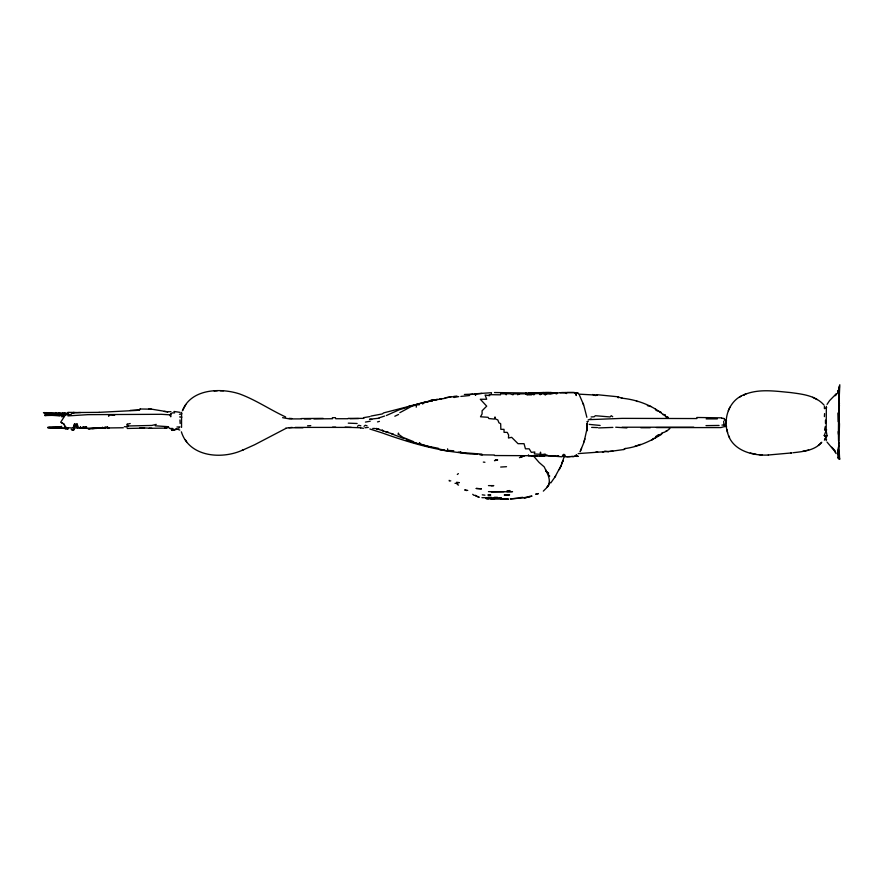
<?xml version="1.0" encoding="UTF-8"?>
<svg xmlns="http://www.w3.org/2000/svg" width="884" height="884" viewBox="0 0 884 884"><rect width="100%" height="100%" fill="white"/><g stroke="black" fill="none" stroke-linecap="round" stroke-linejoin="round"><path stroke-width="1.33" d="M838.739 456.243L839.623 459.26L838.916 456.243C837.778 464.52 837.214 447.039 839.093 445.801M587.23 426.331L587.407 423.149L586.7 431.116L587.23 423.149M768.472 455.006C752.417 456 731.941 450.431 727.587 432.707C722.825 417.668 729.764 398.806 745.809 394.12L743.51 395.004C758.174 388.43 774.793 391.115 790.241 392.529C802.252 394.12 815.501 395.435 824.043 405.093M838.916 407.568L839.446 425.978L838.739 446.685M181.552 412.353L181.552 427.403M824.407 416.596L824.584 413.59M174.645 412.883L172.17 412.883L170.932 413.944L170.756 416.773L169.872 414.828L161.374 414.298L88.091 414.651L67.913 415.889M124.379 426.685L127.031 426.861L127.208 424.209L130.224 423.502M416.242 407.215L416.419 404.916L419.436 404.739M838.739 390.408L838.739 398.728M839.446 423.502L839.27 427.215M586.877 429.348L584.037 442.088L580.147 451.647L581.561 448.287M726.526 426.154L723.863 424.917L723.687 421.204M838.739 458.73L838.386 449.171M398.198 434.652L398.375 433.061L399.082 434.652L402.795 437.315L413.767 441.735M491.294 394.297L491.471 392.706L475.89 393.767M837.502 393.236L838.739 390.054M78.532 427.757L74.289 428.11L74.466 424.033L77.118 424.033L78.532 427.757L80.488 428.287L123.318 427.757M838.032 392.176L839.8 384.739L838.916 404.209C838.684 416.077 838.231 429.734 838.562 441.204M423.856 402.795L422.795 402.795L422.618 404.032L423.856 402.795L433.061 400.319L444.74 398.375M474.476 394.12L475.537 395.004L475.714 393.767L469.526 394.651M839.093 402.971L839.27 404.386L838.916 399.259M839.446 405.27L838.739 412.176L837.855 413.414L838.209 421.734M726.35 420.32L724.747 426.508L720.858 427.58L656.436 427.58M826.352 406.331L826.175 430.939L827.059 435.713L826.175 437.668M54.996 415.182L61.018 415.535L62.609 413.06L68.09 413.414L65.438 414.828L60.664 422.265L63.847 424.033L65.261 427.58L74.289 428.11M64.024 413.06L63.316 414.651L61.725 415.005M426.806 401.734L437.193 399.369M838.209 391.999L838.562 390.231M838.916 445.094L839.623 459.26M839.093 456.243L839.27 457.492M826.175 430.939L824.584 429.701L825.291 426.508M839.27 404.739L839.446 403.148M837.502 453.945L838.209 450.939M838.562 392.176L839.446 385.976M74.466 424.033L73.228 427.58M839.446 387.048L838.739 390.761M824.407 440.144L825.999 437.668L824.219 435.536L825.645 431.823M563.859 457.492L561.915 463.857M64.908 412.706L63.316 414.651M726.526 426.508L724.747 426.508M583.86 441.912L584.921 438.906M609.883 451.47L623.861 449.525L624.568 448.641C637.961 446.928 650.193 441.348 661.21 434.475L661.74 433.061M561.738 463.68L562.975 460.498L560.677 466.697L561.384 465.094M431.823 401.203L432.177 400.319L437.37 399.435M554.655 477.493L560.5 466.697M728.294 410.762L729.886 407.215M533.417 455.89L539.085 462.442L544.212 466.874C546.975 473.095 552.522 480.697 546.876 487.581L547.76 485.979M548.997 484.211L549.881 482.266M559.263 469.702L560.854 466.332M44.907 415.182L63.14 415.005L55.526 414.828M58.896 415.182L60.134 415.182L44.907 415.535L46.322 414.651L55.703 414.651M483.327 462.089L484.918 462.266M565.627 393.236L565.981 392.529L566.346 393.59L567.23 392.529L573.418 392.529M576.788 392.706L576.081 393.06L576.257 395.535L575.716 392.883C576.633 391.822 579.451 394.253 578.025 393.236M655.364 438.022L656.26 436.243L658.911 435.359M837.678 391.822L838.386 390.408M655.364 437.668L656.26 436.243M77.472 428.11L76.411 425.094L77.118 424.033M99.074 412.353L136.589 410.408L139.429 410.054L140.136 408.994L151.639 409.17L167.75 411.822L164.203 411.469M167.573 427.757L168.28 426.685L169.518 428.464L172.877 428.464M185.795 404.563L182.435 410.762C190.833 388.827 220.436 387.579 239.608 393.944C255.763 399.877 270.073 409.756 285.62 416.95M500.145 498.023L501.383 497.847L481.913 497.67M550.765 482.973L555.716 475.89M651.828 440.144L653.42 438.376M827.059 404.386L829.535 400.673L836.441 393.59M534.831 393.59L533.947 394.828L531.649 393.767L531.649 394.828L526.864 394.828L528.289 393.767L513.063 393.944L513.063 394.828L510.057 393.767L506.875 393.767L506.156 394.828L505.803 393.944L500.675 393.767L500.499 394.828L489.172 394.651L489.703 395.712L485.095 395.004L486.697 399.259L480.321 399.259L486.697 406.154L482.089 410.762L482.089 413.944L480.498 416.773L488.112 417.303L488.819 418.552L494.3 419.082L495.007 416.95L495.36 418.906L497.847 419.966L498.907 422.795L500.675 423.679L500.852 429.348L504.035 429.348L504.035 432.353L507.228 432.353L508.643 435.005L508.466 438.022L511.648 437.315L518.024 443.68L524.035 443.68L525.45 448.818L529.173 448.818L531.295 452.354L534.831 452L534.301 453.945L539.969 454.299L540.5 452.177L541.03 454.652L545.273 454.122L544.566 455.006L545.627 455.359L546.334 454.829L548.29 455.713L561.738 456.785L562.975 456.243L562.445 455.359L563.859 454.299L564.92 455.006L564.39 456.785L570.235 456.597M54.642 427.038L59.604 427.038L47.736 427.58L68.267 428.641L65.261 428.641L64.554 426.685M109.693 414.651L108.621 416.242L108.621 414.651M139.429 410.054L140.136 408.994M547.229 487.228L548.82 485.272M431.823 401.027L432.707 399.966M557.318 392.883L548.467 393.944L541.207 393.59L540.146 394.828L539.969 393.767L537.848 393.59L525.803 393.944M178.723 428.287L179.96 426.861L176.944 427.038M576.788 456.42L575.362 456.243L576.611 454.829L574.478 456.42L566.876 456.785M661.21 434.475L662.801 432.707C664.558 432.862 671.973 427.591 669.354 428.287M835.203 395.535L836.618 393.944M173.584 429.348L172.524 430.409L171.463 429.701M61.372 413.944L59.781 413.237C56.333 414.85 33.216 410.806 48.808 413.767L49.869 413.237L47.206 415.005L59.781 415.889M61.018 415.535L61.902 414.121L68.09 413.414L66.852 413.944M77.295 426.331L74.289 426.685M89.516 428.641L104.201 427.757L88.091 428.817L89.693 428.641M179.783 430.055L176.944 428.994L174.115 429.701L176.944 429.348M577.672 456.42L576.257 456.067M543.328 491.117L546.334 488.112M578.202 453.591L612.888 451.116M623.861 449.525L625.452 448.464M721.742 418.375L723.863 418.375M835.026 395.712L836.618 394.12M103.848 428.287L105.085 427.215L107.384 427.038L108.986 428.11M357.49 426.331L358.727 425.27L360.849 425.801M364.031 426.331L365.269 425.27L367.048 425.801M475.537 395.004L476.785 393.944L481.913 393.413M71.46 429.525L73.052 430.232L74.112 429.348M127.031 426.861L128.092 425.978L151.816 425.447L156.236 424.386M169.872 414.828L170.932 413.944M457.315 474.476L458.376 473.592M79.427 427.933L80.488 427.038L81.726 427.933M602.446 452.354L604.921 451.116L608.645 451.823M818.385 445.448L821.744 442.265C814.882 450.52 803.224 451.558 793.246 452.707M546.699 393.944L545.273 395.004L543.859 393.767M48.985 414.828L47.206 415.005L50.045 414.474L48.985 414.121L48.808 412.883M444.387 398.198L450.763 396.772M739.444 397.303L741.035 396.242M418.022 403.679L416.773 404.386L425.801 401.911M519.438 457.669L524.687 455.835M73.052 430.232L74.112 429.701M49.161 412.883L62.609 413.06M55.703 414.828L60.311 414.474L52.344 414.828M181.375 431.823C189.253 457.426 222.68 459.757 243.498 449.702M398.551 414.474L394.828 416.242M421.734 403.325L422.795 402.795M440.497 399.082L441.558 398.551M399.789 412.706L411.646 406.331L416.419 404.916M85.262 427.403L86.499 426.861L86.499 428.464M517.604 394.772L519.615 393.944M55.349 415.182L56.41 415.005M565.451 456.243L562.975 456.243M285.797 428.464L254.647 444.74L242.083 450.409M826.706 407.756L824.407 408.64L824.407 406.331M384.562 416.066L379.081 417.845M588.114 419.966L591.12 418.906M369.877 416.596L363.501 417.668M408.64 406.331L412.121 405.447M612.888 427.403L598.556 427.933M574.655 456.243L575.893 456.243M519.615 498.023L510.234 498.907L525.98 497.67L532.002 496.079L524.035 497.67L525.98 497.67M176.944 428.994L172.524 430.409L171.286 429.525M53.581 427.038L47.736 427.403M556.787 393.944C548.345 390.363 537.77 394.341 528.643 392.706M365.446 422.088L370.23 421.204M377.49 421.911L379.435 421.381M520.853 456.962L522.798 456.42M808.65 450.055L802.805 451.293M407.215 407.391L399.435 409.701L386.33 415.535M72.875 412.706L74.112 412.53L71.46 412.883L80.488 412.53M586.877 421.734L588.291 421.381M575.362 456.243L578.202 456.243M415.712 404.629L383.678 412.883L382.264 413.944L370.937 416.066M458.73 396.596L453.945 397.491M661.387 434.298L657.906 434.895M179.43 414.298L181.905 413.767M54.996 415.005L55.88 415.182M530.411 393.06L494.476 392.529M368.285 427.403L364.915 427.757M665.995 431.116L666.879 430.939M95.881 428.464L101.903 427.757M49.161 414.474L47.029 414.651M47.206 413.237L44.2 412.53M425.978 401.911L413.06 405.27M461.382 452.531L460.321 452.707L460.321 451.647L461.382 452.531L481.913 454.122M427.105 401.734L429.348 401.38M285.797 428.11L292.173 427.403M445.801 397.667L453.945 396.596M790.594 453.061L792.009 452.884L768.295 455.006M430.762 400.319L432 400.143M460.851 396.419L469.526 395.535M539.969 393.767L541.207 393.59M544.566 456.067L531.825 455.89M506.51 466.697L500.675 467.05M61.549 416.773L64.377 416.419M47.736 427.58L52.344 427.757L49.161 427.403M430.762 400.496L432.177 400.319M539.616 456.067L541.03 455.89M640.502 444.387L634.834 446.332M558.732 456.243L552.71 455.89M449.171 480.321L449.348 481.029L450.763 480.852M61.549 415.182L60.311 415.182L63.14 415.005M453.768 396.419L456.962 396.065M439.436 399.137L441.558 398.905M519.615 497.67L522.798 497.316M61.725 426.331L58.366 427.215M74.466 425.27L76.411 425.094M464.387 394.474L472.708 394.12M721.919 425.094L723.863 424.917M492.532 499.261L494.476 499.084L491.294 499.084L508.466 499.084L500.852 498.907M72.168 412.706L74.289 412.53M92.522 428.641L104.201 427.757L99.074 428.287M358.55 418.552L349.876 418.729M590.059 419.613L622.093 418.375L696.968 418.552M65.438 414.828L71.284 414.474M68.267 428.464L65.261 428.641M456.785 482.797L459.26 482.62L456.597 482.266M491.294 485.802L493.769 485.625L488.465 485.625M488.112 495.184L490.764 495.007L488.112 494.83M488.465 491.648L503.858 491.648M139.429 409.878L130.224 410.408M127.208 428.464L144.556 428.11L139.959 427.757L151.816 428.287M313.942 418.906L332.528 418.729M351.291 427.403L295.179 427.403M591.12 416.95L594.125 416.773L595.363 415.712L610.059 416.95L611.297 415.712L612.711 416.773M494.3 455.006L481.913 454.829M507.051 490.764L510.057 490.587M214.116 390.938L217.298 390.761M52.521 414.828L44.907 415.535M537.848 392.706L543.682 392.529M539.616 394.065L541.737 393.944M52.521 427.933L64.731 428.11M379.081 418.198L369.523 419.259L371.766 419.491M307.566 425.801L310.759 425.624M506.875 491.648L512.532 491.648L491.294 492.001M167.573 411.822L170.932 411.646M220.315 390.761L223.497 390.761M578.556 394.12L597.496 395.181L595.363 395.535L592.711 394.474M621.209 397.667L622.27 398.375L617.85 396.772L596.612 394.651M665.276 416.419L668.293 417.48L665.995 416.773L665.099 415.005L662.447 413.944C651.165 404.938 636.613 399.667 621.916 398.198M99.251 412.353L77.648 412.53M77.295 412.53L67.913 412.353M44.554 412.706L46.145 412.706M696.791 417.48L721.742 417.845M332.351 417.668L335.533 417.668M323.146 418.375L301.378 418.552M348.108 418.375L363.854 418.375M335.71 418.729L348.108 418.729M301.378 418.906L289.521 418.906L282.615 417.668M304.383 418.906L310.759 418.906M706.172 418.906L717.322 418.906M726.526 420.32L724.747 420.32L724.04 418.552M725.455 423.502L726.35 423.502M719.09 425.447L705.996 425.624M83.14 428.287L83.14 426.861L86.499 426.861M332.528 427.215L335.71 427.215M693.774 427.215L622.093 427.215M591.65 427.403L597.496 427.58M288.991 427.757L302.969 427.757M640.856 427.757L650.237 427.757M164.91 428.11L166.855 428.11M372.705 428.464L374.827 428.464M420.497 444.033L419.613 444.033L419.436 442.619L420.497 444.033L427.215 446.155L438.376 448.287M596.081 451.823L597.672 451.823M534.831 455.713L494.476 455.536M555.008 455.713L542.268 455.89M557.671 455.713L558.555 455.713M571.65 456.42L573.594 456.597M838.562 458.553L838.209 457.315M548.644 476.067L549.704 476.067L548.644 475.006M455.006 483.327L456.962 483.327M475.714 495.36L473.946 495.36L472.708 494.3M488.112 497.316L491.294 497.316M494.3 497.316L497.493 497.316M494.3 498.2L497.493 498.2M486.167 498.554L492.532 499.084M600.148 425.447L589.175 424.386M615.717 427.215L626.878 427.933M348.285 423.149L357.136 423.502M114.644 415.358L109.693 414.828M528.82 455.713L532.002 455.89M477.669 454.243L469.526 453.945M173.938 411.469L180.137 412.353M288.991 418.375L291.996 418.552M759.091 454.652L762.096 454.829M155.175 425.801L168.28 426.685M553.064 392.706L531.649 392.706M824.219 435.536L827.059 435.713M149.164 428.287L165.971 428.11L165.264 427.933M535.008 455.89L537.848 456.067M148.81 408.994L151.462 409.17M345.091 427.215L360.672 427.757M179.607 416.95L181.905 417.126M824.584 429.701L826.706 429.878M58.896 414.828L61.018 415.005M458.199 452.177L460.321 452.354M479.968 454.829L482.089 455.006M663.155 414.828L665.099 415.005M549.881 393.767L562.091 392.529L574.655 392.529L575.362 393.59M555.539 392.883L550.412 392.529M468.465 453.835L448.575 451.238M478.907 496.963L475.714 495.891L479.084 497.316M375.888 428.641L378.904 428.994L375.888 428.464L385.446 431.646M360.495 427.933L363.501 428.287M431.823 447.403L410.408 441.558M453.768 450.763L447.757 450.409L447.58 448.818M444.564 450.409L447.58 450.763M447.58 451.116L439.547 449.58M560.323 392.706L564.743 392.883M658.911 411.292L656.083 410.408L655.364 408.817M464.918 490.056L467.758 490.41M482.266 494.83L484.918 495.184M439.436 449.171L444.564 450.055M485.979 498.554L488.288 498.907M576.257 392.706L577.318 392.883M756.085 454.299L750.24 453.061M443.503 450.232C422.464 446.398 401.977 440.033 382.087 432.884L369.877 428.994M547.583 472.885L548.644 473.062L546.876 472.001M386.396 431.823L388.286 432.177M385.623 431.823L393.358 434.121M824.761 438.906L826.529 439.26L826.175 440.674M405.977 439.967L410.231 441.204M647.408 405.623L651.121 406.507M466.52 490.587L464.918 489.88M48.985 415.182L47.382 415.182M659.619 411.822L661.033 412.176M576.965 456.067L577.672 456.243M403.855 438.552L391.468 433.768M44.907 415.005L46.322 415.358L46.322 414.651M67.913 414.121L68.974 414.474M415.182 442.796L416.596 443.326M573.771 392.529L574.655 392.883M529.173 496.432L530.057 496.609M812.716 397.303L817.148 399.612M45.968 412.53L47.206 413.06M61.902 422.972L63.792 423.801M839.446 457.846L838.739 457.492L839.27 459.083M637.32 401.557L636.248 400.85M545.627 471.117L546.876 471.824M457.138 484.388L458.553 485.095M71.284 429.348L72.698 430.232M102.433 427.215L103.671 428.287M838.562 444.033L838.739 442.619M726.173 422.618L725.631 420.32M546.157 471.47L545.627 469.702M835.026 450.763L831.833 447.227M835.667 452.354L827.059 442.088M83.14 426.861L84.024 427.933M382.264 429.878L383.324 431.293M127.208 424.209L128.092 425.978M185.264 439.613L186.679 441.912M834.662 451.116L836.087 453.591M728.648 435.713L729.532 437.492M107.384 427.038L108.091 428.464M586.877 417.303L583.683 404.916L579.44 395.181M65.615 426.508L65.969 427.403M582.976 403.325L583.506 404.916M617.85 396.772L618.203 397.844L618.026 397.126M726.88 429.525L727.587 432.53M838.562 454.122L839.093 456.42M528.466 454.829L528.643 455.713M406.861 439.436L407.038 440.497M838.739 442.442L838.916 443.856M838.209 431.646L838.386 434.298M179.96 419.966L180.137 423.502M838.916 419.259L838.916 422.972M825.468 420.143L825.468 423.326M525.803 392.706L525.803 394.297M105.085 427.215L105.085 428.464M80.488 427.038L80.488 428.287M67.736 428.287L67.736 428.994M64.731 425.215L64.731 428.287M58.72 412.706L58.72 413.59M55.703 412.53L55.703 413.414M538.378 493.592L535.892 494.123L538.378 493.592M495.537 460.144L494.476 460.674L497.67 459.967L495.537 460.144M509.527 494.83L504.388 495.007L509.527 494.83M481.382 488.819L476.244 488.465L481.382 488.819"/></g></svg>
